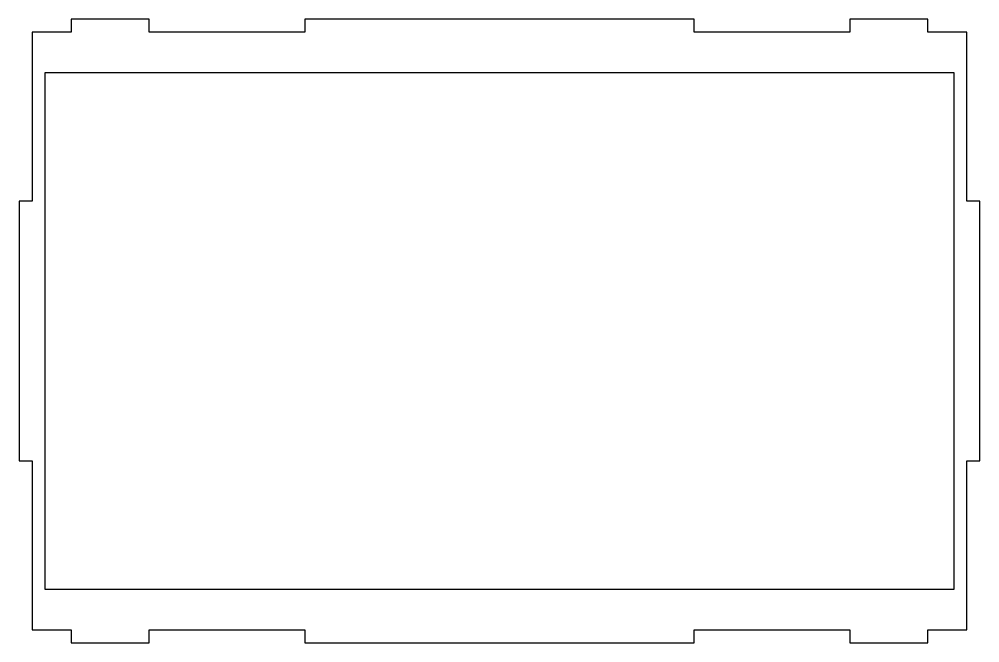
# Model space of a CAD drawing. Extents: x -185 to 185, y -120 to 120.
import ezdxf

# ---------------------------------------------------------------- set-up
doc = ezdxf.new("R2010")
doc.units = 0
doc.layers.get('0').update_dxf_attribs({"linetype": 'continuous'})

# ---------------------------------------------------------------- blocks, each defined once
blk = doc.blocks.new('FACEFEAT')
at = {"color": 0}
for p, q in [((-165, 120), (-165, 115)), ((-135, 120), (-165, 120)), ((-135, 115), (-135, 120)), ((-75, 120), (-75, 115)), ((75, 120), (-75, 120)), ((75, 115), (75, 120)), ((135, 120), (135, 115)), ((165, 120), (135, 120)), ((165, 115), (165, 120)), ((-180, 115), (-180, 50)), ((-165, 115), (-180, 115)), ((-75, 115), (-135, 115)), ((135, 115), (75, 115)), ((180, 115), (165, 115)), ((180, 50), (180, 115)), ((-175, 99.5), (175, 99.5)), ((-175, -99.5), (-175, 99.5)), ((175, 99.5), (175, -99.5)), ((-185, 50), (-185, -50)), ((-180, 50), (-185, 50)), ((185, 50), (180, 50)), ((185, -50), (185, 50)), ((-185, -50), (-180, -50)), ((-180, -50), (-180, -115)), ((180, -50), (185, -50)), ((180, -115), (180, -50)), ((175, -99.5), (-175, -99.5)), ((-180, -115), (-165, -115)), ((-165, -115), (-165, -120)), ((-135, -120), (-135, -115)), ((-135, -115), (-75, -115)), ((-75, -115), (-75, -120)), ((75, -115), (135, -115)), ((75, -120), (75, -115)), ((135, -115), (135, -120)), ((165, -115), (180, -115)), ((165, -120), (165, -115)), ((-165, -120), (-135, -120)), ((-75, -120), (75, -120)), ((135, -120), (165, -120))]:
    blk.add_line(p, q, dxfattribs=at)

msp = doc.modelspace()

# ---------------------------------------------------------------- block references
at = {"color": 0}
msp.add_blockref('FACEFEAT', (0, 0), dxfattribs=at)

doc.saveas('drawing.dxf')
